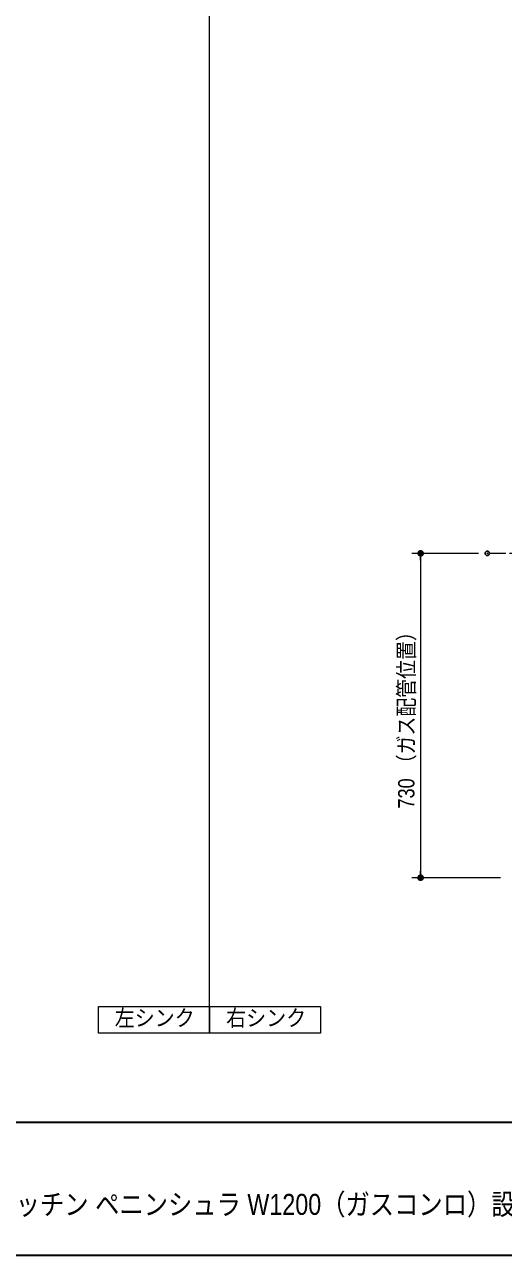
# Model space of a CAD drawing. Units: millimetres, scale not verified. Extents: x -6062 to 6062, y -3045 to 3045.
# Drawn here: x -3204 to -2126, y -2770 to 0 of the extents above; entities that cross this region are included whole.
import ezdxf
from ezdxf.enums import TextEntityAlignment as Align

# ---------------------------------------------------------------- set-up
doc = ezdxf.new("R2010")
doc.units = ezdxf.units.MM
doc.header["$LTSCALE"] = 20
doc.header["$PDMODE"] = 32
doc.header["$PDSIZE"] = 10
doc.linetypes.add('USER2', pattern=[2.91, 1.76, -0.4, 0.35, -0.4])
for name, color, linetype, lineweight in [('0-0_1図面枠', 7, 'Continuous', 15), ('0-2_5ボウル・キャビネット', 7, 'Continuous', 15), ('0-4_0', 7, 'Continuous', 25), ('0-6_2寸法-1', 7, 'Continuous', 15)]:
    doc.layers.add(name, color=color, linetype=linetype, lineweight=lineweight)
doc.layers.add('0-5_Defpoints', color=7, linetype='Continuous')
doc.styles.add('ＭＳ Ｐゴシック', font='')
doc.styles.get('ＭＳ Ｐゴシック').set_extended_font_data('MS PGothic')

# ---------------------------------------------------------------- blocks, each defined once
blk = doc.blocks.new('グループ-2')
at = {"layer": '0-0_1図面枠', "lineweight": 35}
blk.add_line((-80000, -49400), (80000, -49400), dxfattribs=at)
blk.add_lwpolyline([(-80000, 55400), (80000, 55400), (80000, -55400), (-80000, -55400)], close=True, dxfattribs=at)
blk = doc.blocks.new('図面枠')
at = {"layer": '0-0_1図面枠'}
blk.add_blockref('グループ-2', (0, 0), dxfattribs=at)
blk = doc.blocks.new('_Dot')
at = {"layer": '0-4_0'}
blk.add_line((-10, 0), (-20, 0), dxfattribs=at)
for points in [[(0, 0), (-10, 0), (-9.92, 1.25)], [(0, 0), (-9.92, -1.25), (-10, 0)], [(0, 0), (-9.92, 1.25), (-9.69, 2.49)], [(0, 0), (-9.69, -2.49), (-9.92, -1.25)], [(0, 0), (-9.69, 2.49), (-9.3, 3.68)], [(0, 0), (-9.3, -3.68), (-9.69, -2.49)], [(0, 0), (-9.3, 3.68), (-8.76, 4.82)], [(0, 0), (-8.76, -4.82), (-9.3, -3.68)], [(0, 0), (-8.76, 4.82), (-8.09, 5.88)], [(0, 0), (-8.09, -5.88), (-8.76, -4.82)], [(0, 0), (-8.09, 5.88), (-7.29, 6.85)], [(0, 0), (-7.29, -6.85), (-8.09, -5.88)], [(0, 0), (-7.29, 6.85), (-6.37, 7.71)], [(0, 0), (-6.37, -7.71), (-7.29, -6.85)], [(0, 0), (-6.37, 7.71), (-5.36, 8.44)], [(0, 0), (-5.36, -8.44), (-6.37, -7.71)], [(0, 0), (-5.36, 8.44), (-4.26, 9.05)], [(0, 0), (-4.26, -9.05), (-5.36, -8.44)], [(0, 0), (-4.26, 9.05), (-3.09, 9.51)], [(0, 0), (-3.09, -9.51), (-4.26, -9.05)], [(0, 0), (-3.09, 9.51), (-1.87, 9.82)], [(0, 0), (-1.87, -9.82), (-3.09, -9.51)], [(0, 0), (-1.87, 9.82), (-0.63, 9.98)], [(0, 0), (-0.63, -9.98), (-1.87, -9.82)], [(0, 0), (-0.63, 9.98), (0.63, 9.98)], [(0, 0), (0.63, -9.98), (-0.63, -9.98)], [(0, 0), (0.63, 9.98), (1.87, 9.82)], [(0, 0), (1.87, 9.82), (3.09, 9.51)], [(0, 0), (3.09, 9.51), (4.26, 9.05)], [(0, 0), (4.26, 9.05), (5.36, 8.44)], [(0, 0), (5.36, 8.44), (6.37, 7.71)], [(0, 0), (6.37, 7.71), (7.29, 6.85)], [(0, 0), (7.29, 6.85), (8.09, 5.88)], [(0, 0), (8.09, 5.88), (8.76, 4.82)], [(0, 0), (8.76, 4.82), (9.3, 3.68)], [(0, 0), (9.3, 3.68), (9.69, 2.49)], [(0, 0), (9.69, 2.49), (9.92, 1.25)], [(0, 0), (9.92, 1.25), (10, 0)], [(0, 0), (1.87, -9.82), (0.63, -9.98)], [(0, 0), (3.09, -9.51), (1.87, -9.82)], [(0, 0), (4.26, -9.05), (3.09, -9.51)], [(0, 0), (5.36, -8.44), (4.26, -9.05)], [(0, 0), (6.37, -7.71), (5.36, -8.44)], [(0, 0), (7.29, -6.85), (6.37, -7.71)], [(0, 0), (8.09, -5.88), (7.29, -6.85)], [(0, 0), (8.76, -4.82), (8.09, -5.88)], [(0, 0), (9.3, -3.68), (8.76, -4.82)], [(0, 0), (9.69, -2.49), (9.3, -3.68)], [(0, 0), (9.92, -1.25), (9.69, -2.49)], [(0, 0), (10, 0), (9.92, -1.25)]]:
    blk.add_solid(points, dxfattribs=at)

msp = doc.modelspace()

# ---------------------------------------------------------------- linework, layer by layer
at = {"layer": '0-0_1図面枠'}
msp.add_line((-2787.5, -2270), (-2787.5, 2530), dxfattribs=at)
for points in [[(-3037.5, -2210), (-2787.5, -2210), (-2787.5, -2270), (-3037.5, -2270)], [(-2787.5, -2210), (-2537.5, -2210), (-2537.5, -2270), (-2787.5, -2270)]]:
    msp.add_lwpolyline(points, close=True, dxfattribs=at)
at = {"layer": '0-2_5ボウル・キャビネット', "linetype": 'USER2'}
msp.add_line((-2062.5, -1190), (-2162.5, -1190), dxfattribs=at)
at = {"layer": '0-5_Defpoints'}
for p in [(-2162.5, -1190), (-2312.5, -1920)]:
    msp.add_point(p, dxfattribs=at)
at = {"layer": '0-6_2寸法-1'}
for p, q in [((-2182.5, -1190), (-2332.5, -1190)), ((-2312.5, -1205.01), (-2312.5, -1904.99)), ((-2132.5, -1920), (-2332.5, -1920))]:
    msp.add_line(p, q, dxfattribs=at)

# ---------------------------------------------------------------- block references
at = {"layer": '0-0_1図面枠', "xscale": 0.05, "yscale": 0.05}
msp.add_blockref('図面枠', (-1787.5, 0), dxfattribs=at)
at = {"layer": '0-6_2寸法-1', "xscale": 0.7503418, "yscale": 0.7503418}
for p, rotation in [((-2312.5, -1190), 90), ((-2312.5, -1920), 270)]:
    msp.add_blockref('_Dot', p, dxfattribs=dict(at, rotation=rotation))

# ---------------------------------------------------------------- texts
at = {"layer": '0-0_1図面枠', "style": 'ＭＳ Ｐゴシック'}
for s, height, width, p in [('左シンク', 36.66, 0.9, (-3001.06, -2264.92)), ('右シンク', 36.66, 0.9, (-2750.19, -2264.92)), ('ステンレス コンパクトキッチン ペニンシュラ W1200（ガスコンロ）設備図面', 47.17, 0.85, (-3839.98, -2692.92))]:
    msp.add_text(s, height=height, dxfattribs=dict(at, width=width)).set_placement(p, align=Align.BOTTOM_LEFT)
at = {"layer": '0-6_2寸法-1', "style": 'ＭＳ Ｐゴシック', "width": 0.85}
msp.add_text('730 （ガス配管位置）', height=36.66, rotation=90, dxfattribs=at).set_placement((-2315.52, -1764.32), align=Align.BOTTOM_LEFT)

doc.saveas('drawing.dxf')
